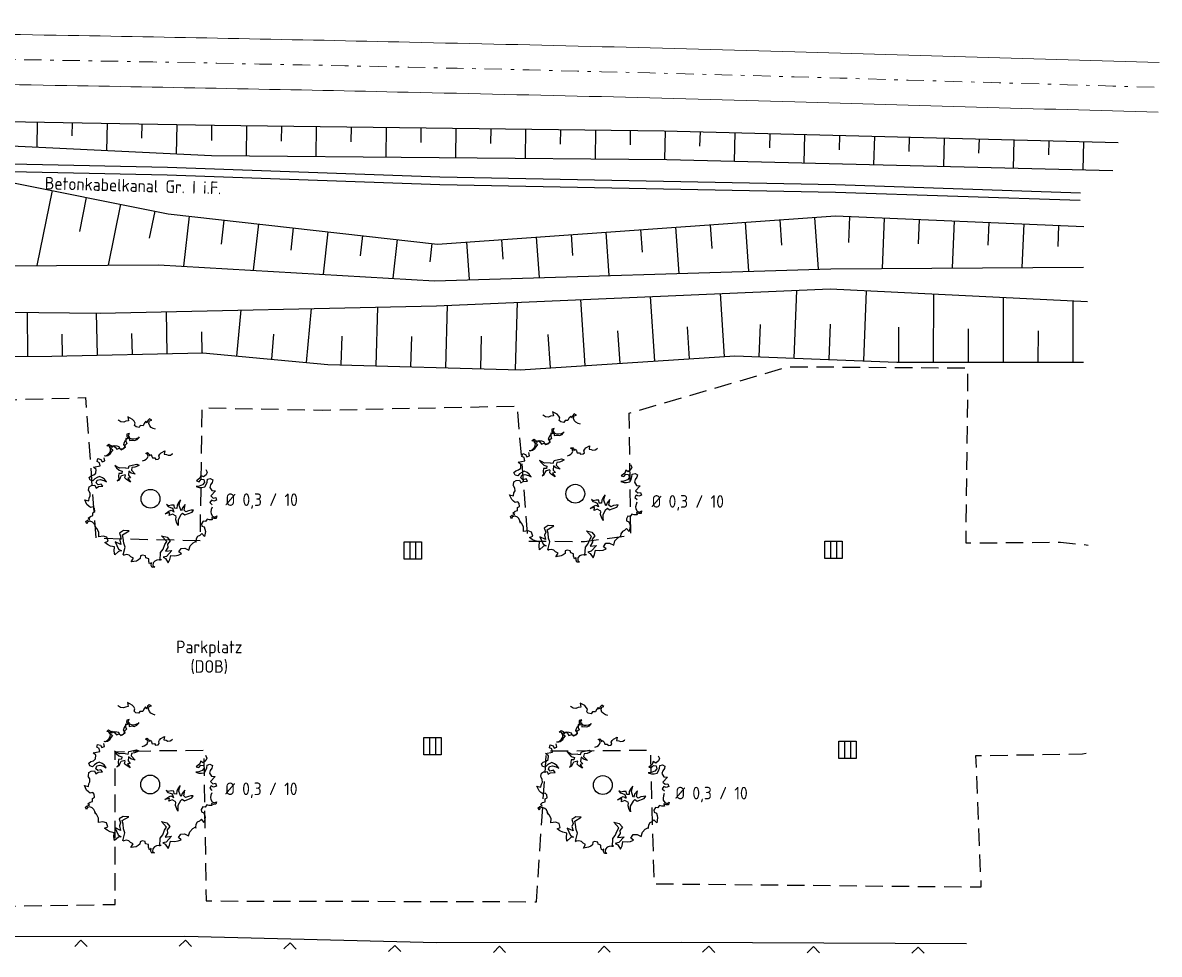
# Model space of a CAD drawing. Header units: metres. Extents: x 3570518 to 3570657, y 5731001 to 5731105.
# Drawn here: x 3570624.31 to 3570656.89, y 5731029.47 to 5731056.17 of the extents above; entities that cross this region are included whole.
import ezdxf
from ezdxf.enums import TextEntityAlignment as Align

# ---------------------------------------------------------------- set-up
doc = ezdxf.new("R2010")
doc.units = ezdxf.units.M
doc.header["$LTSCALE"] = 10
doc.header["$MEASUREMENT"] = 0
doc.linetypes.add('( Dashdot )', pattern=[1.001, 0.5, -0.25, 0.001, -0.25])
doc.linetypes.add('( Dashed )', pattern=[0.75, 0.5, -0.25])
for name, color, linetype in [('VG-BLO-befestigte Flächen', 7, 'Continuous'), ('VG-BLO-Einfriedungen', 7, 'Continuous'), ('VG-BLO-Entwässerung', 7, 'Continuous'), ('VG-BLO-Gleisschotter', 7, 'Continuous'), ('VG-BLO-Kabeltiefbau', 7, 'Continuous'), ('VG-BLO-Topographie', 7, 'Continuous'), ('VG-BLO-Vegetation', 7, 'Continuous')]:
    doc.layers.add(name, color=color, linetype=linetype)
doc.layers.add('VG-BLO-Gleise', color=7, linetype='Continuous', lineweight=20)
doc.styles.add('Style-isocp', font='isocp.shx')

# ---------------------------------------------------------------- blocks, each defined once
blk = doc.blocks.new('Gully2')
at = {"layer": 'VG-BLO-Entwässerung', "ltscale": 0.1, "flags": 128}
for points in [[(-0.25, 0.25), (0.25, 0.25), (0.25, -0.25), (-0.25, -0.25), (-0.25, 0.25)], [(-0.085, 0.25), (-0.085, -0.25)], [(0.083, 0.25), (0.083, -0.25)]]:
    blk.add_lwpolyline(points, dxfattribs=at)
blk = doc.blocks.new('Laubbaum')
at = {"layer": 'VG-BLO-Vegetation', "flags": 128}
for points in [[(0.143, 1.991), (0.076, 2.014), (0.018, 2.047), (-0.026, 2.091), (-0.051, 2.159), (-0.03, 2.232), (0.032, 2.255), (-0.034, 2.287), (-0.077, 2.242), (-0.098, 2.172), (-0.135, 2.222), (-0.187, 2.162), (-0.212, 2.095), (-0.296, 2.097), (-0.331, 2.043), (-0.419, 2.057), (-0.464, 2.1), (-0.442, 2.171), (-0.476, 2.225), (-0.521, 2.276), (-0.652, 2.349), (-0.631, 2.232), (-0.712, 2.221), (-0.772, 2.193), (-0.854, 2.203), (-0.912, 2.242), (-0.931, 2.263)], [(-0.346, 1.746), (-0.411, 1.719), (-0.477, 1.704), (-0.539, 1.706), (-0.603, 1.741), (-0.636, 1.809), (-0.606, 1.867), (-0.677, 1.847), (-0.678, 1.785), (-0.646, 1.719), (-0.707, 1.731), (-0.706, 1.652), (-0.679, 1.585), (-0.743, 1.53), (-0.732, 1.467), (-0.807, 1.418), (-0.869, 1.419), (-0.901, 1.487), (-0.962, 1.504), (-1.03, 1.512), (-1.176, 1.478), (-1.082, 1.405), (-1.134, 1.343), (-1.16, 1.282), (-1.227, 1.234), (-1.297, 1.224), (-1.325, 1.227)], [(-1.287, 1.229), (-1.229, 1.27), (-1.181, 1.317), (-1.15, 1.37), (-1.145, 1.443), (-1.184, 1.507), (-1.25, 1.514), (-1.194, 1.562), (-1.142, 1.53), (-1.103, 1.468), (-1.08, 1.525), (-1.014, 1.482), (-0.972, 1.423), (-0.892, 1.448), (-0.844, 1.405), (-0.763, 1.442), (-0.73, 1.495), (-0.77, 1.558), (-0.752, 1.619), (-0.723, 1.68), (-0.615, 1.786), (-0.604, 1.667), (-0.523, 1.678), (-0.459, 1.667), (-0.382, 1.698), (-0.336, 1.751), (-0.323, 1.777)], [(-0.228, 1.09), (-0.174, 1.108), (-0.127, 1.134), (-0.092, 1.169), (-0.072, 1.224), (-0.089, 1.282), (-0.138, 1.301), (-0.085, 1.326), (-0.051, 1.29), (-0.034, 1.234), (-0.005, 1.273), (0.037, 1.226), (0.056, 1.171), (0.124, 1.173), (0.151, 1.129), (0.222, 1.14), (0.258, 1.174), (0.241, 1.231), (0.268, 1.275), (0.304, 1.315), (0.41, 1.373), (0.393, 1.279), (0.457, 1.27), (0.505, 1.247), (0.571, 1.255), (0.618, 1.286), (0.633, 1.303)], [(-1.774, 0.249), (-1.76, 0.338), (-1.697, 0.379), (-1.597, 0.386), (-1.563, 0.306), (-1.496, 0.352), (-1.367, 0.362), (-1.413, 0.421), (-1.505, 0.4), (-1.558, 0.451), (-1.529, 0.531), (-1.444, 0.552), (-1.339, 0.522), (-1.262, 0.48), (-1.321, 0.559), (-1.381, 0.602), (-1.462, 0.64), (-1.533, 0.607), (-1.596, 0.565), (-1.651, 0.508), (-1.728, 0.534), (-1.761, 0.606), (-1.707, 0.656), (-1.627, 0.681), (-1.565, 0.73), (-1.558, 0.835), (-1.639, 0.905), (-1.445, 0.945), (-1.463, 1.033), (-1.531, 1.068), (-1.509, 1.148), (-1.428, 1.125), (-1.391, 1.058), (-1.316, 1.088), (-1.333, 1.176)], [(-0.719, 0.887), (-0.635, 0.872), (-0.611, 0.947), (-0.392, 0.995), (-0.323, 0.967), (-0.378, 0.934), (-0.45, 0.905), (-0.534, 0.891), (-0.551, 0.822), (-0.437, 0.7), (-0.555, 0.737), (-0.623, 0.795)], [(-0.719, 0.887), (-0.882, 0.876), (-0.968, 0.919), (-1.025, 0.953), (-0.978, 0.889), (-0.903, 0.817), (-0.816, 0.789)], [(-0.812, 0.79), (-0.826, 0.725), (-0.909, 0.719), (-0.92, 0.644), (-0.913, 0.558), (-0.953, 0.51), (-0.892, 0.546), (-0.862, 0.607), (-0.83, 0.666), (-0.717, 0.694)], [(-0.623, 0.795), (-0.637, 0.677), (-0.572, 0.604), (-0.65, 0.588), (-0.578, 0.48), (-0.687, 0.552), (-0.734, 0.596), (-0.72, 0.673)], [(1.582, 0.841), (1.622, 0.761), (1.596, 0.691), (1.519, 0.627), (1.445, 0.672), (1.417, 0.595), (1.319, 0.511), (1.391, 0.491), (1.452, 0.561), (1.525, 0.551), (1.549, 0.469), (1.493, 0.402), (1.39, 0.365), (1.304, 0.354), (1.397, 0.324), (1.472, 0.325), (1.559, 0.341), (1.597, 0.411), (1.624, 0.482), (1.634, 0.559), (1.712, 0.584), (1.781, 0.545), (1.767, 0.473), (1.717, 0.405), (1.695, 0.329), (1.752, 0.241), (1.859, 0.231), (1.724, 0.085), (1.791, 0.024), (1.867, 0.037), (1.895, -0.042), (1.817, -0.071), (1.747, -0.038), (1.704, -0.107), (1.77, -0.168)], [(-1.567, -0.844), (-1.587, -0.777), (-1.617, -0.717), (-1.659, -0.671), (-1.727, -0.643), (-1.8, -0.661), (-1.826, -0.721), (-1.855, -0.654), (-1.808, -0.613), (-1.737, -0.596), (-1.785, -0.556), (-1.723, -0.507), (-1.654, -0.485), (-1.653, -0.401), (-1.597, -0.369), (-1.607, -0.28), (-1.648, -0.233), (-1.72, -0.251), (-1.773, -0.215), (-1.822, -0.168), (-1.888, -0.034), (-1.772, -0.06), (-1.757, 0.02), (-1.727, 0.078), (-1.733, 0.161), (-1.769, 0.221), (-1.79, 0.241)], [(0.733, -0.498), (0.629, -0.443), (0.537, -0.478), (0.55, -0.399), (0.423, -0.428), (0.529, -0.352), (0.588, -0.324), (0.655, -0.364)], [(0.756, -0.275), (0.689, -0.268), (0.673, -0.187), (0.598, -0.184), (0.513, -0.201), (0.461, -0.167), (0.503, -0.224), (0.568, -0.246), (0.63, -0.271), (0.67, -0.38)], [(0.876, -0.342), (0.822, -0.188), (0.84, -0.094), (0.858, -0.03), (0.809, -0.092), (0.76, -0.184), (0.756, -0.275)], [(0.858, -0.473), (0.92, -0.415), (0.982, -0.464), (1.191, -0.384), (1.233, -0.322), (1.169, -0.325), (1.093, -0.34), (1.015, -0.375), (0.963, -0.327), (0.991, -0.162), (0.913, -0.257), (0.888, -0.343)], [(1.764, -0.238), (1.741, -0.305), (1.73, -0.371), (1.736, -0.432), (1.775, -0.494), (1.844, -0.523), (1.901, -0.49), (1.885, -0.561), (1.823, -0.567), (1.755, -0.539), (1.771, -0.599), (1.692, -0.602), (1.623, -0.58), (1.573, -0.647), (1.509, -0.64), (1.465, -0.718), (1.47, -0.78), (1.539, -0.807), (1.56, -0.868), (1.572, -0.934), (1.547, -1.083), (1.468, -0.993), (1.41, -1.049), (1.351, -1.078), (1.307, -1.149), (1.301, -1.219), (1.306, -1.247)], [(0.868, -0.463), (0.788, -0.605), (0.79, -0.701), (0.796, -0.767), (0.759, -0.697), (0.726, -0.599), (0.737, -0.508)], [(-0.782, -1.611), (-0.726, -1.385), (-0.764, -1.275), (-0.779, -1.133), (-0.802, -1.034), (-0.616, -0.924), (-0.776, -0.915), (-0.889, -0.989), (-0.847, -1.103), (-0.882, -1.187), (-0.849, -1.315), (-1.015, -1.238), (-0.919, -1.445), (-0.833, -1.497), (-0.912, -1.509), (-1.026, -1.609), (-1.038, -1.501), (-1.028, -1.382), (-1.145, -1.356), (-1.234, -1.31), (-1.309, -1.256), (-1.217, -1.216), (-1.251, -1.104), (-1.353, -1.069), (-1.484, -1.088), (-1.482, -0.962), (-1.536, -0.854), (-1.591, -0.793)], [(0.278, -1.769), (0.29, -1.536), (0.359, -1.442), (0.415, -1.311), (0.466, -1.223), (0.32, -1.063), (0.475, -1.102), (0.562, -1.205), (0.489, -1.302), (0.497, -1.392), (0.428, -1.505), (0.61, -1.48), (0.458, -1.65), (0.36, -1.674), (0.432, -1.709), (0.512, -1.838), (0.555, -1.738), (0.58, -1.621), (0.699, -1.631), (0.798, -1.613), (0.886, -1.582), (0.809, -1.518), (0.875, -1.421), (0.983, -1.417), (1.102, -1.473), (1.137, -1.352), (1.221, -1.264), (1.291, -1.222)], [(0.319, -1.751), (0.248, -1.75), (0.181, -1.76), (0.125, -1.785), (0.078, -1.841), (0.072, -1.916), (0.121, -1.959), (0.048, -1.966), (0.024, -1.909), (0.029, -1.836), (-0.023, -1.869), (-0.051, -1.795), (-0.05, -1.723), (-0.13, -1.696), (-0.143, -1.633), (-0.231, -1.615), (-0.288, -1.639), (-0.293, -1.713), (-0.343, -1.753), (-0.403, -1.785), (-0.552, -1.806), (-0.491, -1.704), (-0.563, -1.665), (-0.609, -1.618), (-0.689, -1.598), (-0.758, -1.614), (-0.783, -1.628)]]:
    blk.add_lwpolyline(points, dxfattribs=at)
at = {"layer": 'VG-BLO-Vegetation'}
blk.add_circle((0, 0), 0.27, dxfattribs=at)
blk = doc.blocks.new('Zaun')
at = {"layer": 'VG-BLO-Einfriedungen', "ltscale": 0.1, "flags": 128}
blk.add_lwpolyline([(-0.177, 0.176), (0, 0), (0.176, 0.177)], dxfattribs=at)

msp = doc.modelspace()

# ---------------------------------------------------------------- linework, layer by layer
at = {"layer": 'VG-BLO-befestigte Flächen', "linetype": '( Dashed )', "ltscale": 0.1, "flags": 128}
for points in [[(3570605.957, 5731041.17), (3570606.121, 5731041.227), (3570610.13, 5731041.375), (3570614.344, 5731041.214), (3570615.791, 5731041.271), (3570617.237, 5731041.328), (3570617.104, 5731045.238), (3570620.887, 5731045.271), (3570626.107, 5731045.428), (3570626.403, 5731041.398), (3570627.9, 5731041.363), (3570629.397, 5731041.329), (3570629.454, 5731045.137), (3570632.901, 5731045.068), (3570638.48, 5731045.184), (3570638.786, 5731041.31), (3570640.408, 5731041.304), (3570641.738, 5731041.479), (3570641.691, 5731044.982), (3570646.26, 5731046.313), (3570651.395, 5731046.275), (3570651.339, 5731041.259), (3570654.057, 5731041.281), (3570654.848, 5731041.199)], [(3570607.031, 5731035.377), (3570607.041, 5731035.34), (3570607.507, 5731035.375), (3570611.017, 5731035.467), (3570614.401, 5731035.208), (3570615.212, 5731035.34), (3570617.03, 5731035.155), (3570617.073, 5731030.746), (3570621.877, 5731030.816), (3570626.956, 5731030.899), (3570626.955, 5731035.272), (3570628.106, 5731035.307), (3570629.492, 5731035.316), (3570629.566, 5731030.998), (3570639.032, 5731030.976), (3570639.322, 5731035.299), (3570642.296, 5731035.319), (3570642.401, 5731031.491), (3570651.784, 5731031.398), (3570651.706, 5731033.282), (3570651.629, 5731035.165), (3570654.683, 5731035.212), (3570654.996, 5731035.264)]]:
    msp.add_lwpolyline(points, dxfattribs=at)
at = {"layer": 'VG-BLO-Einfriedungen', "ltscale": 0.1, "flags": 128}
msp.add_lwpolyline([(3570651.36, 5731029.771), (3570643.181, 5731029.804), (3570636.169, 5731029.795), (3570628.954, 5731029.975), (3570620.946, 5731029.966), (3570612.525, 5731029.926), (3570604.88, 5731030.019), (3570604.998, 5731029.469)], dxfattribs=at)
at = {"layer": 'VG-BLO-Gleise', "ltscale": 0.1}
for points, knots in [([(3570519.84, 5731055.246), (3570523.57, 5731055.342), (3570527.299, 5731055.439), (3570531.029, 5731055.535), (3570534.733, 5731055.631), (3570538.438, 5731055.699), (3570542.143, 5731055.767), (3570545.849, 5731055.835), (3570549.556, 5731055.896), (3570553.262, 5731055.947), (3570556.495, 5731055.992), (3570559.729, 5731056.031), (3570562.962, 5731056.059), (3570566.558, 5731056.09), (3570570.153, 5731056.114), (3570573.749, 5731056.132), (3570577.148, 5731056.149), (3570580.548, 5731056.164), (3570583.947, 5731056.17), (3570584.962, 5731056.172), (3570585.976, 5731056.172), (3570586.991, 5731056.171), (3570589.382, 5731056.17), (3570591.772, 5731056.169), (3570594.163, 5731056.159), (3570594.738, 5731056.157), (3570595.312, 5731056.153), (3570595.887, 5731056.149), (3570599.074, 5731056.128), (3570602.262, 5731056.106), (3570605.449, 5731056.08), (3570608.534, 5731056.055), (3570611.62, 5731056.017), (3570614.705, 5731055.976), (3570618.34, 5731055.928), (3570621.974, 5731055.871), (3570625.609, 5731055.808), (3570628.871, 5731055.751), (3570632.132, 5731055.687), (3570635.393, 5731055.614), (3570639.075, 5731055.531), (3570642.757, 5731055.446), (3570646.439, 5731055.339), (3570649.921, 5731055.238), (3570653.404, 5731055.137), (3570656.886, 5731055.036)], [0, 0, 0, 0, 0.081659, 0.081659, 0.081659, 0.162762, 0.162762, 0.162762, 0.243893, 0.243893, 0.243893, 0.314667, 0.314667, 0.314667, 0.393368, 0.393368, 0.393368, 0.46777, 0.46777, 0.46777, 0.489978, 0.489978, 0.489978, 0.542303, 0.542303, 0.542303, 0.554881, 0.554881, 0.554881, 0.624645, 0.624645, 0.624645, 0.692178, 0.692178, 0.692178, 0.77174, 0.77174, 0.77174, 0.843136, 0.843136, 0.843136, 0.923749, 0.923749, 0.923749, 1, 1, 1, 1]), ([(3570519.921, 5731053.809), (3570523.642, 5731053.905), (3570527.364, 5731054.001), (3570531.085, 5731054.097), (3570534.793, 5731054.193), (3570538.501, 5731054.263), (3570542.209, 5731054.332), (3570545.91, 5731054.401), (3570549.611, 5731054.461), (3570553.313, 5731054.511), (3570556.554, 5731054.555), (3570559.795, 5731054.591), (3570563.036, 5731054.62), (3570566.623, 5731054.652), (3570570.211, 5731054.679), (3570573.798, 5731054.696), (3570577.184, 5731054.712), (3570580.569, 5731054.725), (3570583.955, 5731054.732), (3570584.967, 5731054.734), (3570585.979, 5731054.736), (3570586.992, 5731054.735), (3570589.38, 5731054.735), (3570591.769, 5731054.731), (3570594.157, 5731054.724), (3570594.741, 5731054.722), (3570595.325, 5731054.719), (3570595.909, 5731054.716), (3570599.088, 5731054.697), (3570602.267, 5731054.672), (3570605.446, 5731054.642), (3570608.517, 5731054.613), (3570611.588, 5731054.578), (3570614.659, 5731054.538), (3570618.298, 5731054.49), (3570621.938, 5731054.433), (3570625.577, 5731054.37), (3570628.836, 5731054.314), (3570632.094, 5731054.25), (3570635.353, 5731054.179), (3570639.048, 5731054.098), (3570642.743, 5731054.014), (3570646.437, 5731053.907), (3570649.908, 5731053.806), (3570653.38, 5731053.705), (3570656.851, 5731053.604)], [0, 0, 0, 0, 0.081546, 0.081546, 0.081546, 0.16279, 0.16279, 0.16279, 0.243881, 0.243881, 0.243881, 0.314882, 0.314882, 0.314882, 0.393467, 0.393467, 0.393467, 0.467633, 0.467633, 0.467633, 0.489806, 0.489806, 0.489806, 0.542131, 0.542131, 0.542131, 0.554921, 0.554921, 0.554921, 0.624561, 0.624561, 0.624561, 0.691838, 0.691838, 0.691838, 0.77157, 0.77157, 0.77157, 0.842967, 0.842967, 0.842967, 0.923926, 0.923926, 0.923926, 1, 1, 1, 1])]:
    msp.add_open_spline(points, degree=3, knots=knots, dxfattribs=at)
at = {"layer": 'VG-BLO-Gleise', "linetype": '( Dashdot )', "lineweight": 0, "ltscale": 0.1}
msp.add_open_spline([(3570519.859, 5731054.529), (3570523.588, 5731054.625), (3570527.317, 5731054.721), (3570531.046, 5731054.818), (3570534.749, 5731054.913), (3570538.453, 5731054.981), (3570542.156, 5731055.05), (3570545.861, 5731055.118), (3570549.567, 5731055.178), (3570553.272, 5731055.23), (3570556.504, 5731055.274), (3570559.736, 5731055.314), (3570562.969, 5731055.342), (3570566.563, 5731055.373), (3570570.158, 5731055.397), (3570573.753, 5731055.415), (3570577.151, 5731055.431), (3570580.55, 5731055.447), (3570583.948, 5731055.453), (3570584.962, 5731055.454), (3570585.976, 5731055.454), (3570586.991, 5731055.453), (3570589.38, 5731055.452), (3570591.77, 5731055.451), (3570594.16, 5731055.442), (3570594.734, 5731055.439), (3570595.308, 5731055.435), (3570595.882, 5731055.432), (3570599.069, 5731055.411), (3570602.256, 5731055.389), (3570605.442, 5731055.363), (3570608.527, 5731055.337), (3570611.611, 5731055.299), (3570614.695, 5731055.259), (3570618.329, 5731055.211), (3570621.963, 5731055.154), (3570625.596, 5731055.091), (3570628.857, 5731055.034), (3570632.117, 5731054.97), (3570635.377, 5731054.897), (3570639.058, 5731054.814), (3570642.739, 5731054.729), (3570646.42, 5731054.622), (3570649.902, 5731054.521), (3570653.383, 5731054.42), (3570656.865, 5731054.319)], degree=3, knots=[0, 0, 0, 0, 0.08167, 0.08167, 0.08167, 0.16277, 0.16277, 0.16277, 0.243901, 0.243901, 0.243901, 0.31467, 0.31467, 0.31467, 0.393373, 0.393373, 0.393373, 0.46778, 0.46778, 0.46778, 0.48998, 0.48998, 0.48998, 0.542304, 0.542304, 0.542304, 0.554871, 0.554871, 0.554871, 0.624641, 0.624641, 0.624641, 0.692172, 0.692172, 0.692172, 0.771734, 0.771734, 0.771734, 0.843126, 0.843126, 0.843126, 0.923738, 0.923738, 0.923738, 1, 1, 1, 1], dxfattribs=at)
at = {"layer": 'VG-BLO-Gleisschotter', "ltscale": 0.1}
for p, q in [((3570624.724, 5731053.327), (3570624.711, 5731052.598)), ((3570625.724, 5731053.31), (3570625.717, 5731052.93)), ((3570626.724, 5731053.292), (3570626.71, 5731052.503)), ((3570627.723, 5731053.275), (3570627.716, 5731052.865)), ((3570628.723, 5731053.257), (3570628.708, 5731052.407)), ((3570629.723, 5731053.239), (3570629.715, 5731052.799)), ((3570630.723, 5731053.226), (3570630.712, 5731052.35)), ((3570631.723, 5731053.214), (3570631.717, 5731052.778)), ((3570632.723, 5731053.201), (3570632.712, 5731052.333)), ((3570633.723, 5731053.188), (3570633.717, 5731052.756)), ((3570634.723, 5731053.176), (3570634.712, 5731052.316)), ((3570635.723, 5731053.163), (3570635.717, 5731052.735)), ((3570636.722, 5731053.15), (3570636.712, 5731052.298)), ((3570637.722, 5731053.138), (3570637.717, 5731052.714)), ((3570638.722, 5731053.125), (3570638.712, 5731052.281)), ((3570639.722, 5731053.113), (3570639.717, 5731052.693)), ((3570640.722, 5731053.1), (3570640.712, 5731052.264)), ((3570641.722, 5731053.087), (3570641.717, 5731052.671)), ((3570642.722, 5731053.074), (3570642.701, 5731052.247)), ((3570643.722, 5731053.048), (3570643.711, 5731052.635)), ((3570644.721, 5731053.022), (3570644.7, 5731052.197)), ((3570645.721, 5731052.997), (3570645.71, 5731052.584)), ((3570646.721, 5731052.971), (3570646.699, 5731052.147)), ((3570647.72, 5731052.945), (3570647.71, 5731052.533)), ((3570648.72, 5731052.919), (3570648.699, 5731052.097)), ((3570649.72, 5731052.893), (3570649.709, 5731052.482)), ((3570650.719, 5731052.867), (3570650.698, 5731052.047)), ((3570651.719, 5731052.841), (3570651.708, 5731052.432)), ((3570652.719, 5731052.815), (3570652.697, 5731051.997)), ((3570653.718, 5731052.789), (3570653.708, 5731052.381)), ((3570654.718, 5731052.764), (3570654.697, 5731051.946))]:
    msp.add_line(p, q, dxfattribs=at)
at = {"layer": 'VG-BLO-Gleisschotter', "ltscale": 0.1, "flags": 128}
for points in [[(3570594.196, 5731054.515), (3570594.623, 5731053.736), (3570596.322, 5731053.557), (3570607.203, 5731053.534), (3570618.414, 5731053.438), (3570629.804, 5731053.238), (3570642.69, 5731053.075), (3570655.706, 5731052.738)], [(3570655.553, 5731051.925), (3570642.768, 5731052.246), (3570629.719, 5731052.359), (3570618.44, 5731052.898), (3570607.13, 5731053.053), (3570596.322, 5731053.251), (3570594.643, 5731053.461), (3570594.196, 5731054.515)]]:
    msp.add_lwpolyline(points, dxfattribs=at)
at = {"layer": 'VG-BLO-Kabeltiefbau', "ltscale": 0.1, "flags": 128}
for points in [[(3570610.424, 5731052.876), (3570612.289, 5731052.297), (3570615.248, 5731052.31), (3570619.938, 5731052.214), (3570628.454, 5731052.034), (3570636.267, 5731051.754), (3570647.607, 5731051.534), (3570654.629, 5731051.3)], [(3570610.421, 5731052.647), (3570612.257, 5731052.076), (3570615.246, 5731052.089), (3570619.934, 5731051.994), (3570628.448, 5731051.814), (3570636.261, 5731051.534), (3570647.601, 5731051.314), (3570654.621, 5731051.081)]]:
    msp.add_lwpolyline(points, dxfattribs=at)
at = {"layer": 'VG-BLO-Topographie', "ltscale": 0.1}
for p, q in [((3570625.15, 5731051.363), (3570624.717, 5731049.209)), ((3570626.13, 5731051.166), (3570625.934, 5731050.191)), ((3570627.111, 5731050.968), (3570626.759, 5731049.222)), ((3570628.091, 5731050.771), (3570627.936, 5731050)), ((3570629.079, 5731050.626), (3570628.918, 5731049.19)), ((3570630.073, 5731050.515), (3570629.996, 5731049.824)), ((3570646.01, 5731050.522), (3570646.061, 5731049.8)), ((3570647.008, 5731050.592), (3570647.113, 5731049.109)), ((3570648.006, 5731050.617), (3570647.974, 5731049.87)), ((3570649.005, 5731050.574), (3570648.944, 5731049.129)), ((3570650.004, 5731050.532), (3570649.975, 5731049.834)), ((3570651.003, 5731050.49), (3570650.946, 5731049.142)), ((3570631.067, 5731050.403), (3570630.918, 5731049.075)), ((3570632.061, 5731050.292), (3570631.989, 5731049.655)), ((3570633.054, 5731050.18), (3570632.918, 5731048.96)), ((3570641.023, 5731050.169), (3570641.11, 5731048.928)), ((3570642.02, 5731050.24), (3570642.066, 5731049.599)), ((3570643.018, 5731050.31), (3570643.111, 5731048.988)), ((3570644.015, 5731050.381), (3570644.063, 5731049.7)), ((3570645.013, 5731050.451), (3570645.112, 5731049.049)), ((3570652.002, 5731050.447), (3570651.975, 5731049.798)), ((3570653.002, 5731050.405), (3570652.948, 5731049.154)), ((3570654.001, 5731050.363), (3570653.975, 5731049.762)), ((3570634.048, 5731050.069), (3570633.983, 5731049.486)), ((3570635.042, 5731049.957), (3570634.917, 5731048.845)), ((3570636.036, 5731049.846), (3570635.976, 5731049.317)), ((3570637.033, 5731049.887), (3570637.109, 5731048.807)), ((3570638.03, 5731049.958), (3570638.07, 5731049.398)), ((3570639.028, 5731050.028), (3570639.11, 5731048.868)), ((3570640.025, 5731050.099), (3570640.068, 5731049.498)), ((3570640.431, 5731046.345), (3570640.308, 5731048.235)), ((3570642.427, 5731046.475), (3570642.307, 5731048.32)), ((3570644.423, 5731046.605), (3570644.306, 5731048.406)), ((3570646.421, 5731046.558), (3570646.496, 5731048.499)), ((3570648.419, 5731046.481), (3570648.497, 5731048.489)), ((3570650.419, 5731046.443), (3570650.421, 5731048.394)), ((3570652.419, 5731046.441), (3570652.421, 5731048.296)), ((3570654.419, 5731046.438), (3570654.421, 5731048.198)), ((3570624.453, 5731046.609), (3570624.448, 5731047.872)), ((3570628.453, 5731046.685), (3570628.426, 5731047.892)), ((3570630.448, 5731046.617), (3570630.57, 5731047.938)), ((3570632.44, 5731046.434), (3570632.582, 5731047.982)), ((3570634.437, 5731046.339), (3570634.483, 5731048.023)), ((3570636.436, 5731046.283), (3570636.486, 5731048.072)), ((3570638.435, 5731046.228), (3570638.489, 5731048.158)), ((3570626.453, 5731046.641), (3570626.427, 5731047.852)), ((3570625.453, 5731046.619), (3570625.44, 5731047.24)), ((3570627.453, 5731046.663), (3570627.44, 5731047.267)), ((3570629.452, 5731046.707), (3570629.439, 5731047.31)), ((3570631.444, 5731046.525), (3570631.51, 5731047.243)), ((3570639.433, 5731046.281), (3570639.371, 5731047.237)), ((3570641.429, 5731046.41), (3570641.368, 5731047.344)), ((3570643.425, 5731046.54), (3570643.366, 5731047.452)), ((3570645.422, 5731046.597), (3570645.458, 5731047.526)), ((3570647.42, 5731046.519), (3570647.459, 5731047.529)), ((3570649.419, 5731046.444), (3570649.42, 5731047.444)), ((3570651.419, 5731046.442), (3570651.42, 5731047.394)), ((3570653.419, 5731046.44), (3570653.42, 5731047.343)), ((3570633.437, 5731046.366), (3570633.46, 5731047.184)), ((3570635.436, 5731046.311), (3570635.46, 5731047.178)), ((3570637.436, 5731046.255), (3570637.461, 5731047.185))]:
    msp.add_line(p, q, dxfattribs=at)
at = {"layer": 'VG-BLO-Topographie', "ltscale": 0.1, "flags": 128}
for points in [[(3570599.041, 5731052.136), (3570600.294, 5731051.601), (3570601.126, 5731050.978), (3570602.856, 5731050.495), (3570604.219, 5731050.04), (3570607.224, 5731049.935), (3570610.048, 5731049.766), (3570615.05, 5731049.219), (3570619.431, 5731050.094), (3570623.661, 5731051.662), (3570628.475, 5731050.694), (3570636.196, 5731049.828), (3570647.601, 5731050.634), (3570654.727, 5731050.332)], [(3570599.307, 5731050.672), (3570600.212, 5731050.116), (3570601.497, 5731049.919), (3570602.503, 5731049.918), (3570606.993, 5731049.399), (3570610.093, 5731048.962), (3570614.805, 5731048.521), (3570619.419, 5731049.176), (3570628.203, 5731049.231), (3570636.107, 5731048.777), (3570647.469, 5731049.12), (3570654.71, 5731049.165)], [(3570599.337, 5731049.718), (3570600.145, 5731049.867), (3570601.738, 5731049.586), (3570603.358, 5731049.441), (3570607.039, 5731048.971), (3570610.111, 5731048.36), (3570614.396, 5731048.166), (3570619.474, 5731047.921), (3570626.525, 5731047.851), (3570636.172, 5731048.059), (3570647.457, 5731048.54), (3570654.83, 5731048.178)], [(3570600.597, 5731048.431), (3570604.696, 5731048.399), (3570608.455, 5731047.536), (3570618.436, 5731046.581), (3570625.142, 5731046.612), (3570629.471, 5731046.707), (3570633.056, 5731046.377), (3570638.563, 5731046.224), (3570644.716, 5731046.624), (3570649.366, 5731046.444), (3570654.718, 5731046.438)]]:
    msp.add_lwpolyline(points, dxfattribs=at)

# ---------------------------------------------------------------- block references
at = {"layer": 'VG-BLO-Einfriedungen', "ltscale": 0.1}
for p, rotation in [((3570625.977, 5731029.872), 180.0643933314819), ((3570628.974, 5731029.874), 178.5708799107586), ((3570631.973, 5731029.8), 178.5708799107586), ((3570634.972, 5731029.725), 178.5708799107586), ((3570637.974, 5731029.697), 180.0735398871558), ((3570640.974, 5731029.701), 180.0735398871558), ((3570643.974, 5731029.701), 179.7688286562627), ((3570646.974, 5731029.689), 179.7688286562627), ((3570649.974, 5731029.677), 179.7688286562627)]:
    msp.add_blockref('Zaun', p, dxfattribs=dict(at, rotation=rotation))
at = {"layer": 'VG-BLO-Entwässerung', "ltscale": 0.1, "rotation": 359.9366361167615}
for p in [(3570635.488, 5731041.042), (3570647.547, 5731041.065), (3570636.056, 5731035.433), (3570647.951, 5731035.328)]:
    msp.add_blockref('Gully2', p, dxfattribs=at)
at = {"layer": 'VG-BLO-Vegetation', "rotation": 359.9366361167615}
for p in [(3570640.147, 5731042.671), (3570627.972, 5731042.526), (3570627.963, 5731034.335), (3570640.935, 5731034.32)]:
    msp.add_blockref('Laubbaum', p, dxfattribs=at)

# ---------------------------------------------------------------- texts
at = {"layer": 'VG-BLO-befestigte Flächen', "insert": (3570629.655, 5731037.981), "char_height": 0.36, "attachment_point": 5, "rotation": 359.9366, "line_spacing_factor": 0.933333, "style": 'Style-isocp'}
msp.add_mtext('Parkplatz\\P(DOB)', dxfattribs=at)
at = {"layer": 'VG-BLO-Kabeltiefbau', "style": 'Style-isocp'}
msp.add_text('Betonkabelkanal Gr. I i.F.', height=0.36, rotation=358.3862, dxfattribs=at).set_placement((3570627.472, 5731051.504), align=Align.MIDDLE_CENTER)
at = {"layer": 'VG-BLO-Vegetation', "linetype": 'Continuous', "style": 'Style-isocp'}
for p in [(3570631.158, 5731042.5), (3570643.372, 5731042.45), (3570631.149, 5731034.212), (3570644.053, 5731034.089)]:
    msp.add_text('Ø 0,3 / 10', height=0.36, rotation=359.9366, dxfattribs=at).set_placement(p, align=Align.MIDDLE_CENTER)

doc.saveas('drawing.dxf')
